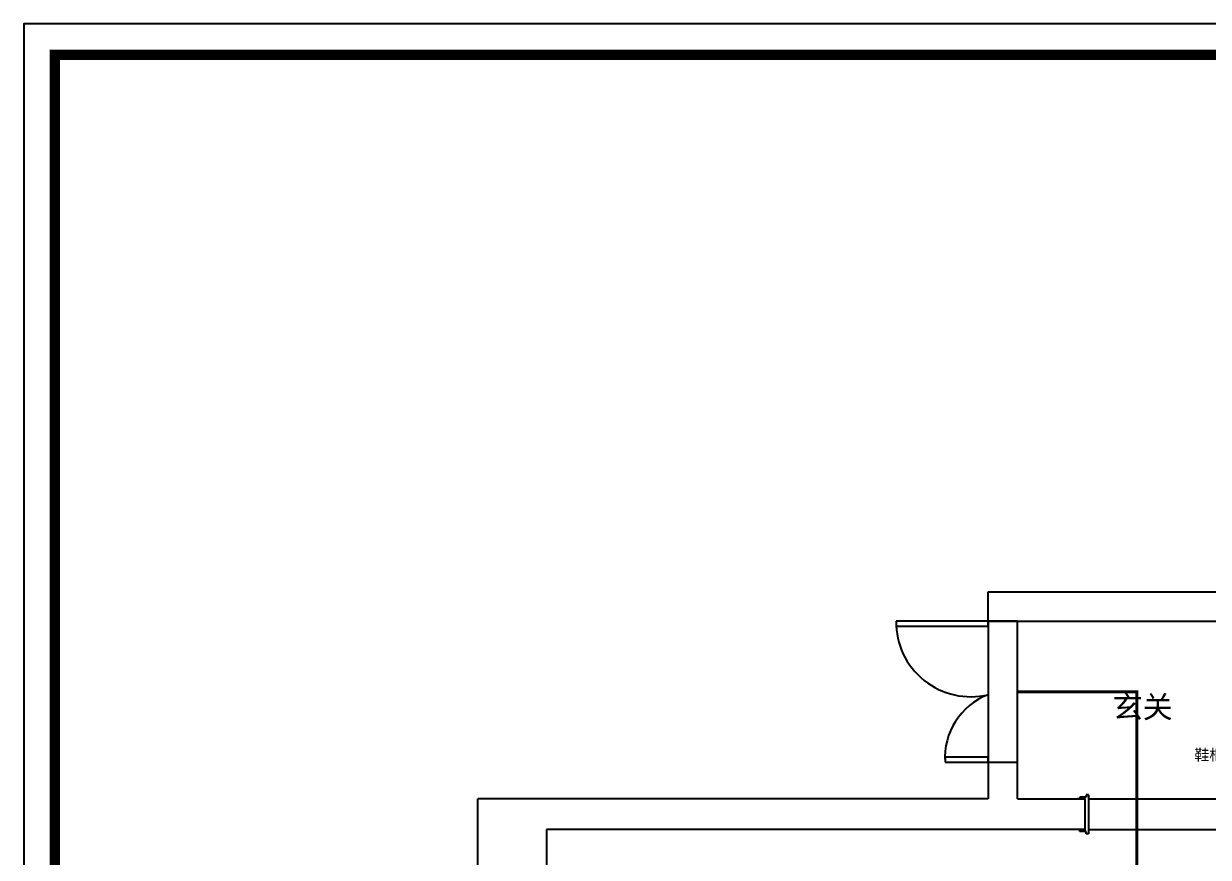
# Model space of a CAD drawing. Header units: millimetres. Extents: x -1705246 to 222838, y -3231245 to 126310.
# Drawn here: x 53952 to 63611, y -35995 to -29196 of the extents above; entities that cross this region are included whole.
import ezdxf

# ---------------------------------------------------------------- set-up
doc = ezdxf.new("R2010")
doc.units = ezdxf.units.MM
doc.layers.add('250', color=250, linetype='Continuous')
doc.layers.add('IFF_FURN', color=30, linetype='Continuous')
doc.styles.add('STYLE1', font='')
doc.styles.get('STYLE1').set_extended_font_data('SimSun')

# ---------------------------------------------------------------- blocks, each defined once
blk = doc.blocks.new('A$C54AD448D')
blk.add_lwpolyline([(-239.7, 15583), (-22135.9, 15583), (-22135.9, 239.7), (-239.7, 239.7)], close=True)
at = {"layer": 'IFF_FURN'}
blk.add_lwpolyline([(0, 15822.7), (-22375.6, 15822.7), (-22375.6, 0), (0, 0)], close=True, dxfattribs=at)
at = {"layer": 'IFF_FURN', "color": 8, "const_width": 79.9}
blk.add_lwpolyline([(-22135.9, 15583), (-22135.9, 239.7), (-239.7, 239.7), (-239.7, 15583), (-22135.9, 15583)], dxfattribs=at)

msp = doc.modelspace()

# ---------------------------------------------------------------- linework, layer by layer
at = {"layer": '250', "color": 251}
for p, q in [((61814.9, -33829.7), (64234.9, -33829.7)), ((61814.9, -34069.7), (61814.9, -33829.7)), ((61814.9, -34069.7), (61064.9, -34069.7)), ((61064.9, -34069.7), (61064.9, -34109.7)), ((61814.9, -34069.7), (62054.9, -34069.7)), ((61814.9, -34069.7), (61814.9, -35219.7)), ((62054.9, -34069.7), (61814.9, -34069.7)), ((61814.9, -34109.7), (61814.9, -34069.7)), ((62054.9, -34069.7), (64104.9, -34069.7)), ((62054.9, -35219.7), (62054.9, -34069.7)), ((61064.9, -34109.7), (61814.9, -34109.7)), ((61814.9, -35179.7), (61464.9, -35179.7)), ((61464.9, -35179.7), (61464.9, -35219.7)), ((61464.9, -35219.7), (61814.9, -35219.7)), ((61814.9, -35219.7), (61814.9, -35179.7)), ((61814.9, -35219.7), (62054.9, -35219.7)), ((61814.9, -35219.7), (62054.9, -35219.7)), ((61814.9, -35219.7), (61814.9, -35519.7)), ((62054.9, -35519.7), (62054.9, -35219.7)), ((57654.9, -36979.7), (57654.9, -35519.7)), ((61814.9, -35519.7), (57654.9, -35519.7)), ((62054.9, -35519.7), (62604.9, -35519.7)), ((62604.9, -35519.7), (62544.9, -35519.7)), ((62604.9, -35504.7), (62564.9, -35504.7)), ((62564.9, -35504.7), (62564.9, -35519.7)), ((62564.9, -35519.7), (62604.9, -35519.7)), ((62614.9, -35504.7), (62584.9, -35504.7)), ((62604.9, -35519.7), (62604.9, -35504.7)), ((62604.9, -35519.7), (62604.9, -35769.7)), ((62634.9, -35484.7), (62614.9, -35484.7)), ((62614.9, -35484.7), (62614.9, -35504.7)), ((62634.9, -35484.7), (62634.9, -35804.7)), ((62634.9, -35519.7), (63764.9, -35519.7)), ((62604.9, -35769.7), (58214.9, -35769.7)), ((58214.9, -35769.7), (58214.9, -36979.7)), ((62564.9, -35784.7), (62564.9, -35769.7)), ((62564.9, -35769.7), (62604.9, -35769.7)), ((62604.9, -35784.7), (62564.9, -35784.7)), ((62614.9, -35784.7), (62584.9, -35784.7)), ((62604.9, -35769.7), (62604.9, -35784.7)), ((62614.9, -35804.7), (62614.9, -35784.7)), ((62634.9, -35804.7), (62614.9, -35804.7)), ((62634.9, -35769.7), (63764.9, -35769.7))]:
    msp.add_line(p, q, dxfattribs=at)
at = {"layer": '250', "color": 5, "const_width": 25}
msp.add_lwpolyline([(62054.9, -34644.7), (63027.7, -34644.7), (63027.7, -37613.5), (59243.8, -37613.5), (59243.8, -40059.7)], dxfattribs=at)
at = {"layer": '250', "color": 251}
for centre, radius, start, end in [((61675.4, -34075.3), 610.5, 179.47004, 283.21035), ((62013.3, -35182.3), 549.7, 111.16012, 183.8975)]:
    msp.add_arc(centre, radius, start, end, dxfattribs=at)

# ---------------------------------------------------------------- block references
at = {"color": 7, "linetype": 'ByBlock', "xscale": 1.061146067193476, "yscale": 1.06114606722258, "zscale": 1.061146067202521}
msp.add_blockref('A$C54AD448D', (77696.2, -45986.7), dxfattribs=at)

# ---------------------------------------------------------------- texts
at = {"layer": '250', "color": 251, "style": 'STYLE1'}
for s, height, p in [('玄关', 180, (62830.4, -34858.7)), ('鞋柜', 90, (63496.4, -35205.2))]:
    msp.add_text(s, height=height, dxfattribs=at).set_placement(p)

doc.saveas('drawing.dxf')
